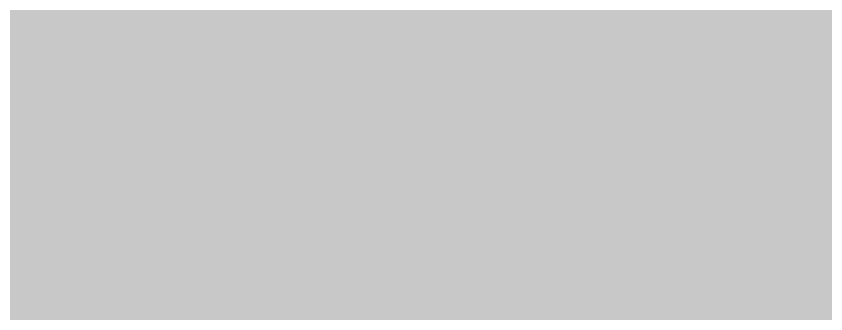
# Model space of a CAD drawing. Header units: inches. Extents: x 248001 to 248864, y 535757 to 536301.
# Drawn here: x 248120.441 to 248121.152, y 536060.539 to 536060.801 of the extents above; entities that cross this region are included whole.
import ezdxf

# ---------------------------------------------------------------- set-up
doc = ezdxf.new("R2010")
doc.units = ezdxf.units.IN
doc.header["$MEASUREMENT"] = 0
doc.layers.add('Rural Residential', color=7, linetype='Continuous', lineweight=13, true_color=0x9cc507)

msp = doc.modelspace()

# ---------------------------------------------------------------- hatches: boundary and pattern name
at = {"layer": 'Rural Residential', "transparency": 33554572}
h = msp.add_hatch(color=256, dxfattribs=at)
h.dxf.hatch_style = 1
h.paths.add_polyline_path([(248131.80099, 536059.23018), (248130.42162, 536060.59245), (248128.41445, 536060.23608), (248124.98452, 536060.47909), (248121.37764, 536060.84408), (248118.45901, 536061.2513), (248115.68489, 536062.37123), (248113.91866, 536063.00379), (248111.7782, 536063.93663, 0.101822), (248112.78818, 536063.27149), (248140.9927, 536052.02467, 0.100748), (248142.17048, 536051.81203), (248141.99244, 536052.06663), (248141.05976, 536052.96531), (248138.17499, 536054.4506), (248136.49324, 536055.48672), (248134.50079, 536056.88248), (248133.06558, 536057.83201)])
h = msp.add_hatch(color=256, dxfattribs=at)
h.dxf.hatch_style = 1
h.paths.add_polyline_path([(248131.80099, 536059.23018), (248130.42162, 536060.59245), (248128.41445, 536060.23608), (248124.98452, 536060.47909), (248121.37764, 536060.84408), (248118.45901, 536061.2513), (248115.68489, 536062.37123), (248113.91866, 536063.00379), (248111.7782, 536063.93663, 0.101822), (248112.78818, 536063.27149), (248140.9927, 536052.02467, 0.100748), (248142.17048, 536051.81203), (248141.99244, 536052.06663), (248141.05976, 536052.96531), (248138.17499, 536054.4506), (248136.49324, 536055.48672), (248134.50079, 536056.88248), (248133.06558, 536057.83201)])
h = msp.add_hatch(color=256, dxfattribs=at)
h.dxf.hatch_style = 1
h.paths.add_polyline_path([(248131.80099, 536059.23018), (248130.42162, 536060.59245), (248128.41445, 536060.23608), (248124.98452, 536060.47909), (248121.37764, 536060.84408), (248118.45901, 536061.2513), (248115.68489, 536062.37123), (248113.91866, 536063.00379), (248111.7782, 536063.93663, 0.101822), (248112.78818, 536063.27149), (248140.9927, 536052.02467, 0.100748), (248142.17048, 536051.81203), (248141.99244, 536052.06663), (248141.05976, 536052.96531), (248138.17499, 536054.4506), (248136.49324, 536055.48672), (248134.50079, 536056.88248), (248133.06558, 536057.83201)])
h = msp.add_hatch(color=256, dxfattribs=at)
h.dxf.hatch_style = 1
h.paths.add_polyline_path([(248131.80099, 536059.23018), (248130.42162, 536060.59245), (248128.41445, 536060.23608), (248124.98452, 536060.47909), (248121.37764, 536060.84408), (248118.45901, 536061.2513), (248115.68489, 536062.37123), (248113.91866, 536063.00379), (248111.7782, 536063.93663, 0.101822), (248112.78818, 536063.27149), (248140.9927, 536052.02467, 0.100748), (248142.17048, 536051.81203), (248141.99244, 536052.06663), (248141.05976, 536052.96531), (248138.17499, 536054.4506), (248136.49324, 536055.48672), (248134.50079, 536056.88248), (248133.06558, 536057.83201)])

doc.saveas('drawing.dxf')
